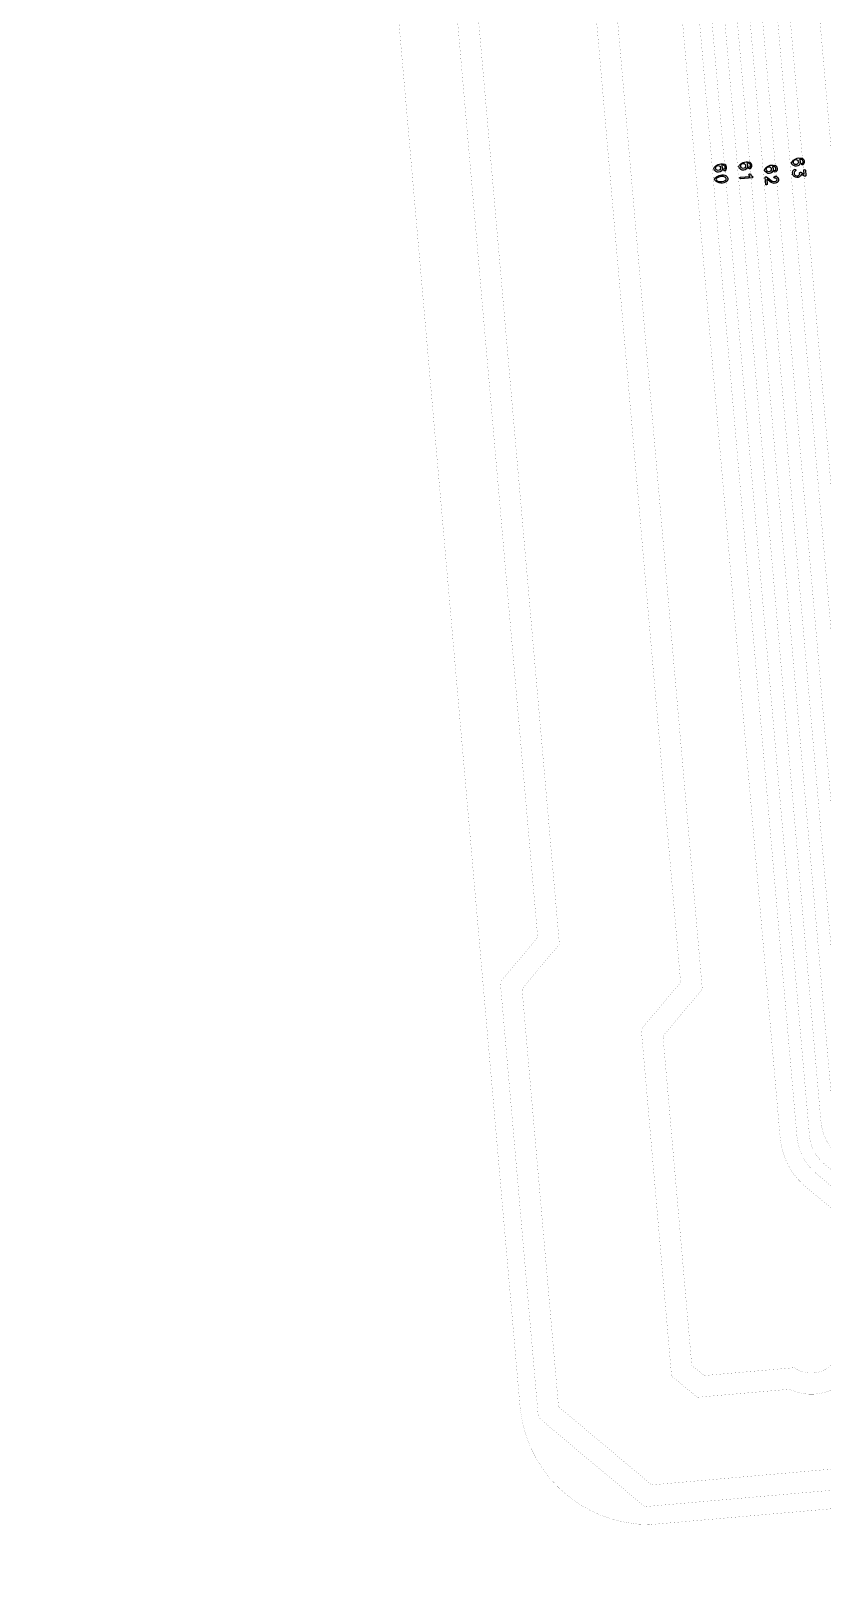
# Model space of a CAD drawing. Extents: x 592 to 965, y 89 to 353.
# Drawn here: x 801.11 to 815.5, y 254.27 to 282.2 of the extents above; entities that cross this region are included whole.
import ezdxf

# ---------------------------------------------------------------- set-up
doc = ezdxf.new("R2010")
doc.units = 0
doc.layers.add('c_area', color=1, linetype='Continuous')

# ---------------------------------------------------------------- blocks, each defined once
blk = doc.blocks.new('PAD_R1')
at = {"layer": 'c_area', "const_width": 0.5}
blk.add_lwpolyline([(0.25, 0, 1), (-0.25, 0, 1)], format="xyb", close=True, dxfattribs=at)

msp = doc.modelspace()

# ---------------------------------------------------------------- linework, layer by layer
at = {"layer": 'c_area'}
msp.add_line((814.016, 279.542), (814.185, 279.556), dxfattribs=at)
at = {"layer": 'c_area', "const_width": 0.0015}
msp.add_lwpolyline([(801.108, 249.033), (801.108, 318.838), (857.233, 318.838), (857.233, 249.033)], close=True, dxfattribs=at)
for points in [[(805.217, 311.9, -0.038872), (805.221, 318.838), (806.293, 318.838, 0.000457), (806.287, 318.767, 0.011995), (806.176, 316.649, -0.058887), (806.177, 316.631), (806.175, 316.614, 0.028858), (806.33, 311.515), (806.331, 311.51), (806.347, 311.461, -0.098627), (806.35, 311.446), (806.657, 307.584), (806.666, 307.565, -0.092781), (806.67, 307.552), (806.783, 306.254), (806.782, 306.245), (810.326, 265.738, -0.203464), (810.317, 265.71), (809.647, 264.912), (810.339, 256.999), (810.485, 256.877, -0.060365), (810.492, 256.871), (810.499, 256.86), (812.257, 255.39)], [(845.84, 318.838, -0.002283), (845.459, 318.111, 0.144008), (844.721, 314.454), (846.456, 294.627), (846.455, 294.62), (849.428, 260.647, -0.423029), (847.135, 258.088), (812.381, 255.049, -0.383819), (810.011, 257.138), (805.217, 311.9)], [(811.817, 315.486, -0.016845), (811.966, 318.272, -0.004853), (812.021, 318.838), (812.251, 318.838, 0.005029), (812.194, 318.256, -0.009583), (812.194, 318.253, 0.016845), (812.045, 315.481, 0.034659), (812.069, 315.006, -0.02457), (812.07, 314.995), (816.648, 262.656, 0.199018), (816.776, 262.411), (817.02, 262.206, 0.195861), (817.426, 262.082), (822.443, 262.519, -0.198788), (825.249, 261.634), (827.641, 259.627, -0.045915), (827.813, 259.453, -0.07493), (827.832, 259.425), (827.92, 259.237), (828.161, 259.128, -0.119028), (828.175, 259.117), (828.291, 258.977)], [(825.439, 258.351), (825.383, 259.156), (823.951, 260.357, 0.19889), (821.25, 261.21), (817.643, 260.895, -0.20036), (816.286, 261.328), (815.834, 261.708, -0.198802), (815.476, 262.395), (810.858, 315.254, -0.019227), (810.86, 315.298, -0.01312), (810.857, 315.7)], [(826.84, 257.964, 0.293479), (827.054, 258.489, 0.175017), (826.47, 259.488), (824.921, 260.789, 0.198642), (821.923, 261.732), (817.621, 261.355, -0.138819), (816.76, 261.553, -0.037937), (816.57, 261.687, -0.020306), (816.563, 261.692), (816.155, 262.035, -0.198531), (815.931, 262.473), (811.34, 314.957, -0.026643), (811.315, 315.696)], [(827.68, 258.71), (827.717, 259.131), (827.631, 259.315, 0.043828), (827.494, 259.452), (825.102, 261.458, 0.198775), (822.462, 262.291), (817.446, 261.854, -0.20211), (816.86, 262.042), (816.629, 262.236, -0.198924), (816.42, 262.635), (811.841, 314.986, -0.034145), (811.817, 315.486)], [(810.092, 315.155), (814.737, 262.077, 0.212056), (815.247, 261.153), (815.689, 260.782, 0.198905), (817.809, 260.113), (821.306, 260.418, -0.203196), (823.049, 259.853, -0.069586), (823.066, 259.84, -0.043458), (823.075, 259.831), (823.459, 259.507), (823.897, 258.985, -0.127333), (823.905, 258.968), (823.971, 258.658, -0.086321), (823.971, 258.645), (823.947, 258.443, -0.254933), (823.814, 257.95, 0.187999), (823.78, 257.283, -0.196625), (823.989, 256.937, 0.176211), (824.553, 256.659)], [(825.095, 257.869, -2.324304), (824.331, 258), (824.426, 258.783, 0.053297), (824.267, 259.02), (823.674, 259.726), (823.208, 260.118, 0.198055), (821.279, 260.723), (817.782, 260.418, -0.198898), (815.886, 261.016), (815.393, 261.43, -0.198919), (815.042, 262.104), (810.394, 315.281)], [(810.632, 315.097), (815.269, 262.124, 0.198919), (815.539, 261.605), (816.033, 261.192, 0.198893), (817.762, 260.645), (821.259, 260.951, -0.199634), (823.368, 260.282), (823.842, 259.881), (824.442, 259.167, -0.093513), (824.728, 258.658), (825.095, 257.869)], [(811.113, 314.9), (815.704, 262.415, 0.198847), (815.981, 261.883), (816.446, 261.492, 0.197866), (817.623, 261.123), (821.23, 261.437, -0.198899), (824.098, 260.533), (825.707, 259.178), (826.188, 258.69)], [(811.568, 314.977), (816.159, 262.485, 0.199823), (816.31, 262.204), (816.71, 261.868, 0.040168), (816.881, 261.747, 0.137087), (817.613, 261.584), (821.903, 261.96, -0.199232), (825.075, 260.957), (826.625, 259.657, -0.204544), (827.308, 258.302, 0.205812), (827.495, 257.932)], [(816.837, 266.643), (812.699, 313.948, -0.242598)], [(809.112, 308.509), (812.925, 264.921, -0.202808), (812.916, 264.892), (812.211, 264.053), (812.762, 257.748), (813.225, 257.368), (813.239, 257.364), (814.894, 257.508, -0.151357), (814.916, 257.503, -0.085172), (814.94, 257.493, 0.25926), (815.827, 257.584, -0.135216)], [(815.68, 257.961, -0.366767), (814.993, 257.901), (813.369, 257.759, -0.200601), (813.341, 257.768), (813.142, 257.931, -0.206204), (813.128, 257.958), (812.607, 263.913, -0.202815), (812.616, 263.941), (813.321, 264.78), (809.534, 308.068, -0.094867)], [(821.776, 256.591), (812.416, 255.772, -0.202477), (812.388, 255.781), (810.719, 257.181, -0.201558), (810.705, 257.207), (810.044, 264.77, -0.201721), (810.053, 264.799), (810.722, 265.598), (807.873, 298.152)]]:
    msp.add_lwpolyline(points, format="xyb", dxfattribs=at)
at = {"layer": 'c_area'}
for points in [[(815.148, 279.766, -1.4872), (815.147, 279.799, 0.775116), (815.086, 279.86, -0.886429), (814.983, 279.754), (814.961, 279.769, -0.126773), (814.957, 279.774), (814.944, 279.799, -0.101477), (814.943, 279.805, -0.354523), (815.129, 279.885)], [(813.733, 279.658, -1.4872), (813.732, 279.692, 0.775116), (813.671, 279.753, -0.886429), (813.567, 279.646), (813.546, 279.662, -0.126773), (813.541, 279.667), (813.529, 279.692, -0.101477), (813.528, 279.698, -0.354523), (813.714, 279.778)], [(814.189, 279.696, -1.4872), (814.189, 279.729, 0.775116), (814.128, 279.79, -0.886429), (814.024, 279.684), (814.003, 279.699, -0.126773), (813.998, 279.704), (813.986, 279.729, -0.101477), (813.984, 279.735, -0.354523), (814.171, 279.815)], [(814.171, 279.576, -1.522849), (814.206, 279.579), (814.236, 279.557, -0.70014), (814.228, 279.53), (814.019, 279.512, -1), (814.016, 279.542)], [(814.656, 279.636, -1.4872), (814.655, 279.67, 0.775116), (814.594, 279.73, -0.886429), (814.49, 279.624), (814.469, 279.639, -0.126773), (814.464, 279.645), (814.452, 279.67, -0.101477), (814.451, 279.675, -0.354523), (814.637, 279.756)], [(815.172, 279.598), (815.166, 279.665, -1), (815.196, 279.667), (815.204, 279.574, -0.599892), (815.182, 279.559), (815.122, 279.59, -0.720924), (814.961, 279.596)], [(815.003, 279.682, -1), (815.017, 279.655, 0.637641), (815.016, 279.571)], [(815.016, 279.571, 0.373265), (815.092, 279.594), (815.09, 279.615, -0.599892), (815.112, 279.63), (815.172, 279.598)], [(813.544, 279.505, -0.330854), (813.731, 279.577, -0.535809), (813.771, 279.469)], [(813.771, 279.469, -0.394004), (813.546, 279.488), (813.544, 279.505)], [(814.185, 279.556, -0.070689), (814.182, 279.559), (814.171, 279.576)], [(814.463, 279.534, -0.644503), (814.487, 279.548), (814.593, 279.472, 0.339928), (814.679, 279.48)], [(814.496, 279.504), (814.503, 279.417, -1), (814.474, 279.415), (814.463, 279.534)], [(814.708, 279.47, -0.418376), (814.576, 279.447), (814.496, 279.504)], [(814.679, 279.48, 0.57047), (814.639, 279.526, -1), (814.637, 279.556)]]:
    msp.add_lwpolyline(points, format="xyb", dxfattribs=at)
msp.add_lwpolyline([(813.575, 279.505), (813.576, 279.494), (813.584, 279.476, 0.272397), (813.749, 279.49, 0.311838), (813.745, 279.538, 0.272401), (813.58, 279.524)], format="xyb", close=True, dxfattribs=at)
at = {"layer": 'c_area', "const_width": 0.0015}
for points in [[(812.257, 255.39), (812.275, 255.375), (821.983, 256.225)], [(812.257, 255.39), (812.257, 255.39)]]:
    msp.add_lwpolyline(points, dxfattribs=at)
at = {"layer": 'c_area'}
for centre in [(813.607, 279.708), (814.064, 279.746), (814.53, 279.686), (815.022, 279.816)]:
    msp.add_circle(centre, 0.0453, dxfattribs=at)
for centre, radius, start, end in [((815.112, 279.821), 0.0663, 302.7537, 75.0781), ((813.697, 279.714), 0.0663, 302.7537, 75.0781), ((814.154, 279.751), 0.0663, 302.7537, 75.0781), ((814.62, 279.692), 0.0663, 302.7537, 75.0781), ((815.022, 279.619), 0.0656, 107.3818, 200.7638), ((814.645, 279.491), 0.0657, 342.1448, 97.1246)]:
    msp.add_arc(centre, radius, start, end, dxfattribs=at)

# ---------------------------------------------------------------- block references
at = {"layer": 'c_area', "xscale": 0.0015, "yscale": 0.0015, "zscale": 1.5}
msp.add_blockref('PAD_R1', (812.257, 255.39), dxfattribs=at)
msp.add_blockref('PAD_R1', (812.257, 255.39), dxfattribs=at)
msp.add_blockref('PAD_R1', (812.257, 255.39), dxfattribs=at)
msp.add_blockref('PAD_R1', (812.257, 255.39), dxfattribs=at)

doc.saveas('drawing.dxf')
